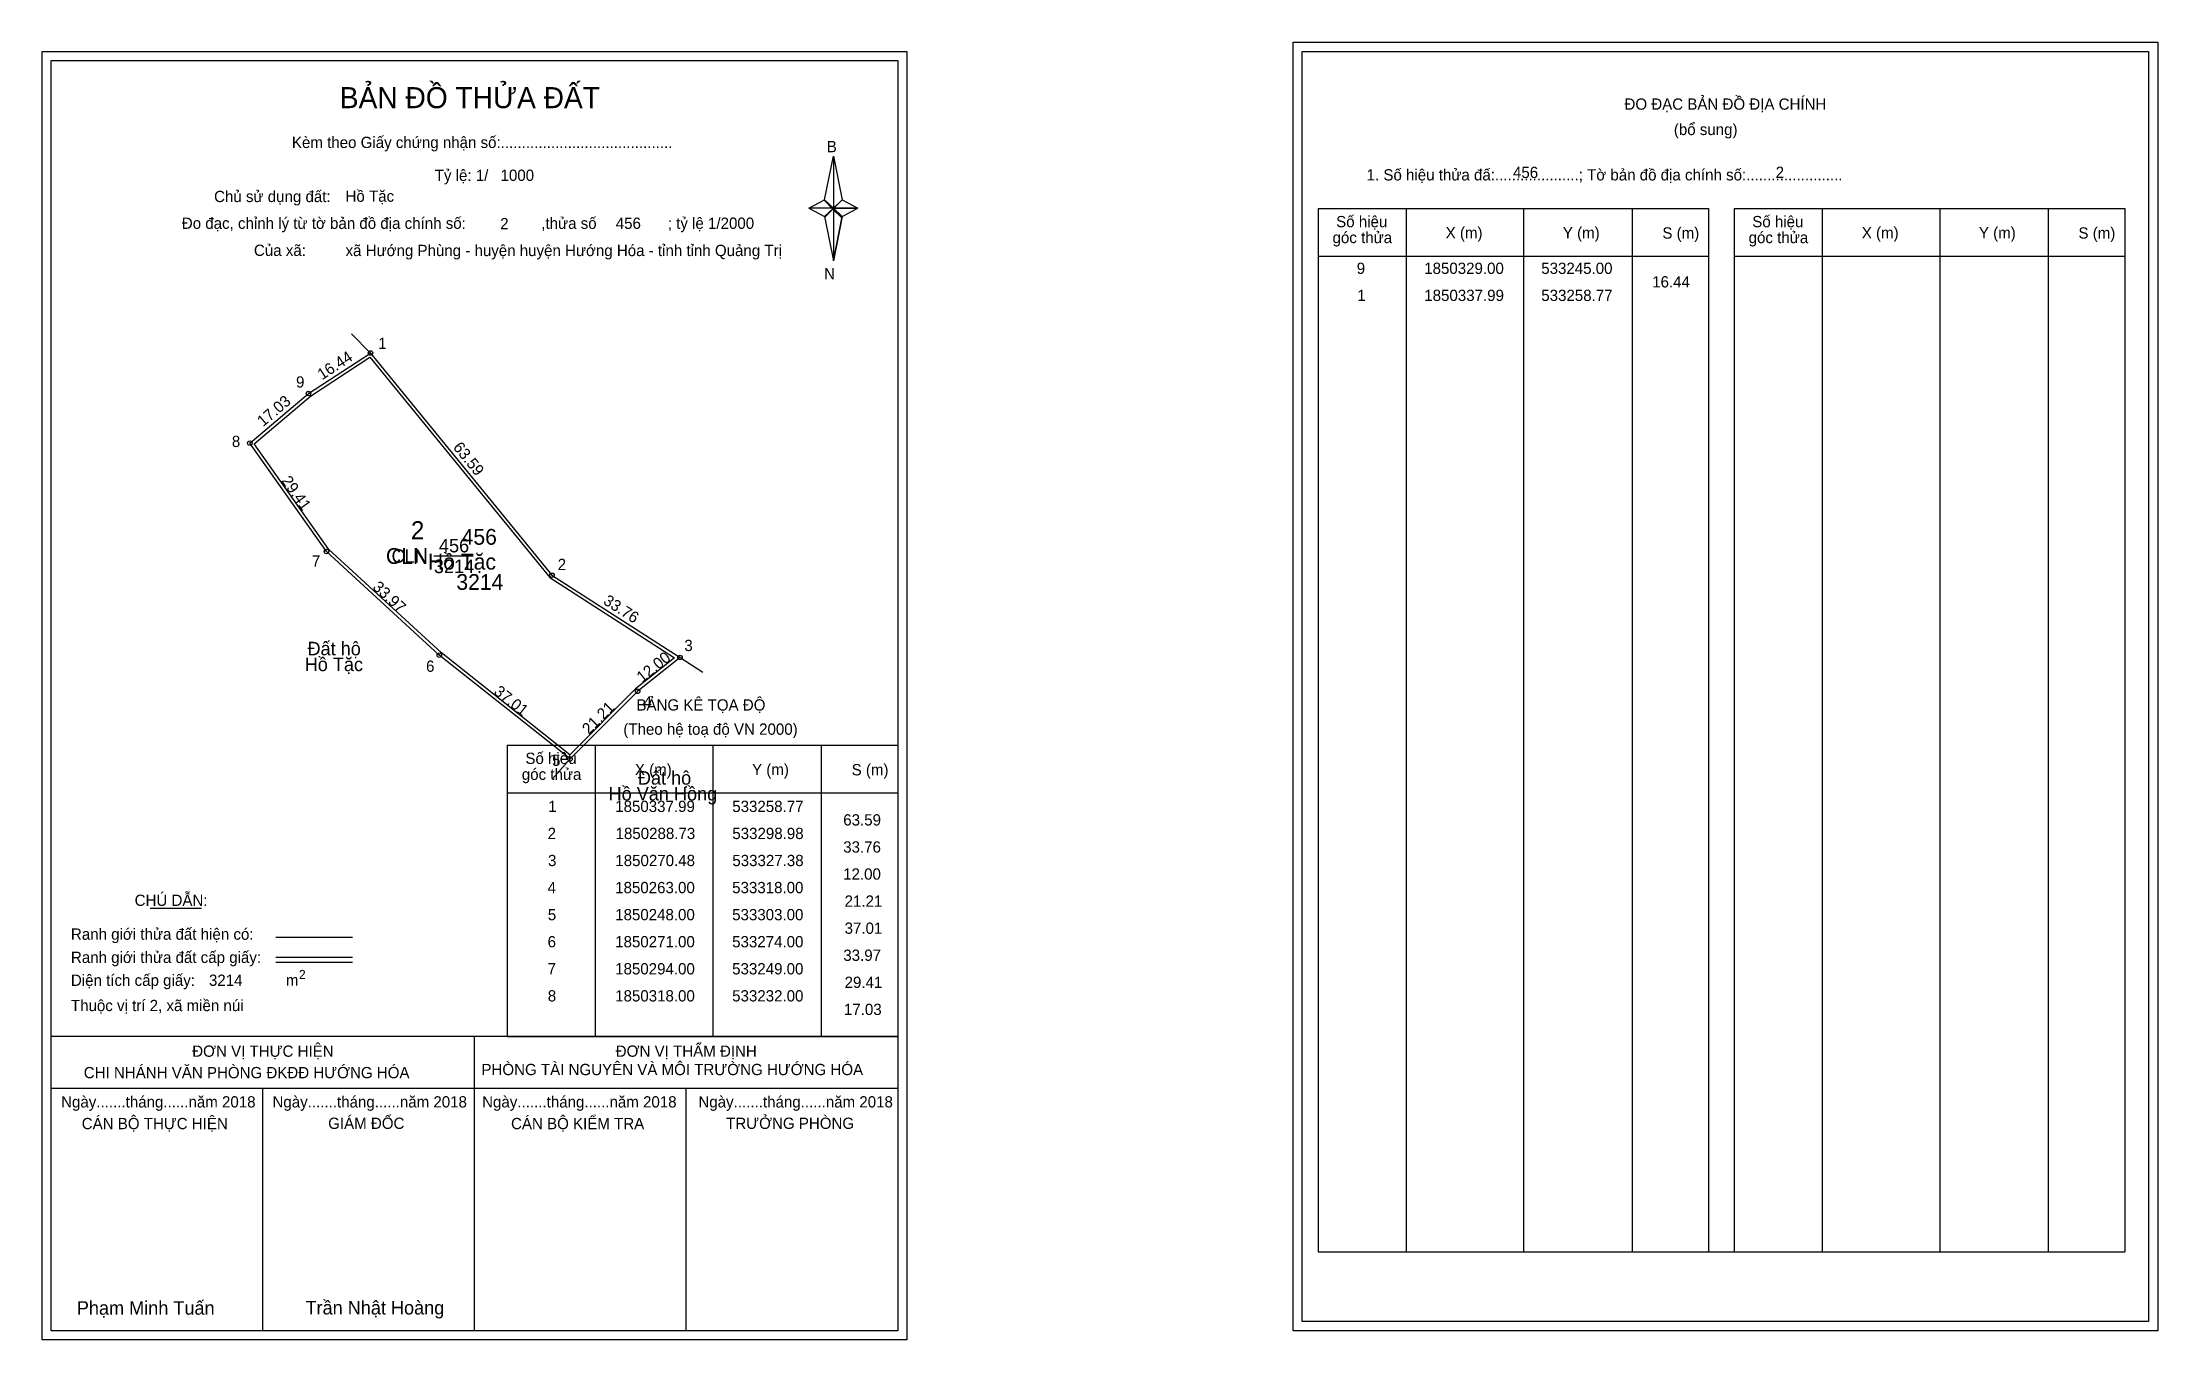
# Model space of a CAD drawing. Extents: x 533186 to 533655, y 1850119 to 1850407.
import ezdxf

# ---------------------------------------------------------------- set-up
doc = ezdxf.new("R2010")
doc.units = 0
for name, color, linetype in [('Level 1', 7, 'Continuous'), ('Level 10', 7, 'Continuous'), ('Level 11', 7, 'Continuous'), ('Level 13', 7, 'Continuous'), ('Level 2', 7, 'Continuous'), ('Level 27', 7, 'Continuous'), ('Level 3', 7, 'Continuous'), ('Level 36', 7, 'Continuous'), ('Level 4', 7, 'Continuous'), ('Level 49', 7, 'Continuous'), ('Level 5', 7, 'Continuous'), ('Level 53', 7, 'Continuous'), ('Level 55', 7, 'Continuous'), ('Level 6', 7, 'Continuous'), ('Level 63', 7, 'Continuous'), ('Level 7', 7, 'Continuous'), ('Level 9', 7, 'Continuous')]:
    doc.layers.add(name, color=color, linetype=linetype)

msp = doc.modelspace()

# ---------------------------------------------------------------- linework, layer by layer
at = {"layer": 'Level 1'}
for p, q in [((533465.31, 1850404.86), (533465.31, 1850404.86)), ((533187.99, 1850402.86), (533187.99, 1850402.86)), ((533359.41, 1850371.98), (533361.38, 1850381.62)), ((533361.38, 1850381.62), (533361.38, 1850370.09)), ((533361.38, 1850381.62), (533363.34, 1850371.98)), ((533355.96, 1850370.09), (533359.41, 1850371.98)), ((533359.41, 1850371.98), (533361.38, 1850370.09)), ((533361.23, 1850369.87), (533359.41, 1850371.76)), ((533363.2, 1850371.76), (533361.23, 1850369.87)), ((533361.23, 1850369.87), (533363.2, 1850371.76)), ((533363.34, 1850371.98), (533361.38, 1850370.09)), ((533361.38, 1850370.09), (533359.41, 1850368.25)), ((533361.23, 1850369.87), (533359.41, 1850368.03)), ((533359.41, 1850368.03), (533361.23, 1850369.87)), ((533359.41, 1850368.25), (533361.38, 1850358.39)), ((533363.2, 1850368.03), (533361.23, 1850369.87)), ((533361.38, 1850370.09), (533361.38, 1850358.39)), ((533361.38, 1850370.09), (533366.79, 1850370.09)), ((533361.38, 1850370.09), (533363.34, 1850368.25)), ((533363.34, 1850368.25), (533361.38, 1850358.39)), ((533363.34, 1850368.25), (533366.79, 1850370.09)), ((533468.84, 1850370), (533555.44, 1850370)), ((533488.43, 1850138.74), (533488.43, 1850370)), ((533514.5, 1850138.74), (533514.5, 1850370)), ((533538.48, 1850370), (533538.48, 1850138.74)), ((533555.44, 1850370), (533555.44, 1850138.74)), ((533561.1, 1850370), (533647.7, 1850370)), ((533580.69, 1850138.74), (533580.69, 1850370)), ((533606.76, 1850138.74), (533606.76, 1850370)), ((533630.73, 1850370), (533630.73, 1850138.74)), ((533647.7, 1850370), (533647.7, 1850138.74)), ((533468.84, 1850359.48), (533555.44, 1850359.48)), ((533561.1, 1850359.48), (533647.7, 1850359.48)), ((533289.08, 1850251.03), (533375.68, 1850251.03)), ((533308.67, 1850186.51), (533308.67, 1850251.03)), ((533334.74, 1850186.51), (533334.74, 1850251.03)), ((533358.71, 1850251.03), (533358.71, 1850186.51)), ((533289.08, 1850240.5), (533375.68, 1850240.5)), ((533209.9, 1850214.92), (533221.31, 1850214.92)), ((533237.77, 1850208.52), (533254.78, 1850208.52)), ((533237.77, 1850204.07), (533254.78, 1850204.07)), ((533237.77, 1850202.98), (533254.78, 1850202.98)), ((533294.81, 1850186.51), (533187.98, 1850186.51)), ((533375.68, 1850186.51), (533270.84, 1850186.51)), ((533281.83, 1850121.28), (533281.83, 1850186.51)), ((533289.08, 1850186.5), (533375.68, 1850186.5)), ((533375.68, 1850174.96), (533187.98, 1850174.96)), ((533234.91, 1850121.28), (533234.91, 1850174.96)), ((533328.76, 1850121.28), (533328.76, 1850174.96)), ((533468.84, 1850138.74), (533647.7, 1850138.74)), ((533653.01, 1850123.28), (533653.01, 1850123.28)), ((533375.68, 1850121.28), (533375.68, 1850121.28))]:
    msp.add_line(p, q, dxfattribs=at)
for points in [[(533359.41, 1850371.98), (533361.38, 1850381.62), (533361.38, 1850370.09)], [(533361.38, 1850370.09), (533363.34, 1850371.98), (533366.79, 1850370.09)], [(533355.96, 1850370.09), (533359.41, 1850368.25), (533361.38, 1850370.09)], [(533361.38, 1850370.09), (533361.38, 1850358.39), (533363.34, 1850368.25)]]:
    msp.add_lwpolyline(points, close=True, dxfattribs=at)
at = {"layer": 'Level 10'}
msp.add_line((533258.77, 1850337.99), (533298.98, 1850288.73), dxfattribs=at)
for points in [[(533258.77, 1850337.99), (533298.98, 1850288.73), (533327.38, 1850270.48), (533318, 1850263), (533303, 1850248), (533274, 1850271), (533249, 1850294), (533232, 1850318), (533245, 1850329)], [(533258.63, 1850337.06), (533298.51, 1850288.2), (533326.18, 1850270.42), (533317.53, 1850263.52), (533302.95, 1850248.94), (533274.46, 1850271.53), (533249.53, 1850294.47), (533232.94, 1850317.88), (533245.42, 1850328.44)]]:
    msp.add_lwpolyline(points, close=True, dxfattribs=at)
at = {"layer": 'Level 11'}
for centre in [(533258.77, 1850337.99), (533258.77, 1850337.99), (533245, 1850329), (533232, 1850318), (533249, 1850294), (533298.98, 1850288.73), (533274, 1850271), (533327.38, 1850270.48), (533318, 1850263), (533303, 1850248)]:
    msp.add_circle(centre, 0.5, dxfattribs=at)
at = {"layer": 'Level 27'}
for p, q in [((533258.77, 1850337.99), (533254.53, 1850342.23)), ((533327.38, 1850270.48), (533332.42, 1850267.23)), ((533303, 1850248), (533299, 1850243.52))]:
    msp.add_line(p, q, dxfattribs=at)
at = {"layer": 'Level 3'}
for p, q in [((533468.84, 1850370), (533468.84, 1850138.74)), ((533561.1, 1850370), (533561.1, 1850138.74)), ((533289.08, 1850251.03), (533289.08, 1850186.51))]:
    msp.add_line(p, q, dxfattribs=at)
at = {"layer": 'Level 63'}
for points in [[(533185.98, 1850404.86), (533377.68, 1850404.86), (533377.68, 1850119.28), (533185.98, 1850119.28)], [(533463.31, 1850406.86), (533655.01, 1850406.86), (533655.01, 1850121.28), (533463.31, 1850121.28)], [(533465.31, 1850404.86), (533653.01, 1850404.86), (533653.01, 1850123.28), (533465.31, 1850123.28)], [(533187.98, 1850402.86), (533375.68, 1850402.86), (533375.68, 1850121.28), (533187.98, 1850121.28)]]:
    msp.add_lwpolyline(points, close=True, dxfattribs=at)
at = {"layer": 'Level 9'}
msp.add_line((533272.8, 1850293), (533281.53, 1850293), dxfattribs=at)

# ---------------------------------------------------------------- texts
at = {"layer": 'Level 1'}
for s, height, p in [('BẢN ĐỒ THỬA ĐẤT', 4.6657, (533251.95, 1850392.26)), ('ĐO ĐẠC BẢN ĐỒ ĐỊA CHÍNH', 2.5, (533536.79, 1850391.92)), ('Kèm theo Giấy chứng nhận số:.........................................', 2.5, (533241.33, 1850383.43)), ('B', 2.5, (533359.92, 1850382.49)), ('(bổ sung)', 2.5, (533547.73, 1850386.3)), ('1. Số hiệu thửa đấ:....................; Tờ bản đồ địa chính số:.......................', 2.5, (533479.62, 1850376.24)), ('Chủ sử dụng đất:', 2.5, (533224.07, 1850371.44)), ('Đo đạc, chỉnh lý từ tờ bản đồ địa chính số:                  ,thửa số                 ; tỷ lệ 1/2000', 2.5, (533216.92, 1850365.51)), ('Số hiệu', 2.5, (533472.86, 1850365.87)), ('Số hiệu', 2.5, (533565.12, 1850365.87)), ('Của xã:', 2.5, (533232.91, 1850359.51)), ('góc thửa', 2.5, (533472.06, 1850362.34)), ('X (m)', 2.5, (533497.14, 1850363.4)), ('Y (m)', 2.5, (533523.12, 1850363.4)), ('S (m)', 2.5, (533545.19, 1850363.35)), ('góc thửa', 2.5, (533564.32, 1850362.34)), ('X (m)', 2.5, (533589.4, 1850363.4)), ('Y (m)', 2.5, (533615.37, 1850363.4)), ('S (m)', 2.5, (533637.45, 1850363.35)), ('N', 2.5, (533359.32, 1850354.32)), ('BẢNG KÊ TỌA ĐỘ', 2.5, (533317.71, 1850258.73)), ('(Theo hệ toạ độ VN 2000)', 2.5, (533314.81, 1850253.37)), ('Số hiệu', 2.5, (533293.1, 1850246.9)), ('góc thửa', 2.5, (533292.3, 1850243.37)), ('X (m)', 2.5, (533317.38, 1850244.42)), ('Y (m)', 2.5, (533343.35, 1850244.42)), ('S (m)', 2.5, (533365.43, 1850244.37)), ('CHÚ DẪN:', 2.5, (533206.46, 1850215.43)), ('Ranh giới thửa đất hiện có:', 2.5, (533192.33, 1850207.93)), ('Ranh giới thửa đất cấp giấy:', 2.5, (533192.33, 1850202.79)), ('Diện tích cấp giấy:', 2.5, (533192.33, 1850197.71)), ('m', 2.5, (533239.99, 1850197.73)), ('2', 2, (533242.89, 1850199.24)), ('Thuộc vị trí 2, xã miền núi', 2.5, (533192.33, 1850192.11)), ('ĐƠN VỊ THỰC HIỆN', 2.5, (533219.22, 1850181.99)), ('ĐƠN VỊ THẨM ĐỊNH', 2.5, (533313.12, 1850181.99)), ('CHI NHÁNH VĂN PHÒNG ĐKĐĐ HƯỚNG HÓA', 2.5, (533195.18, 1850177.23)), ('PHÒNG TÀI NGUYÊN VÀ MÔI TRƯỜNG HƯỚNG HÓA', 2.5, (533283.35, 1850177.92)), ('Ngày.......tháng......năm 2018', 2.5, (533190.15, 1850170.75)), ('CÁN BỘ THỰC HIỆN', 2.5, (533194.73, 1850165.94)), ('Ngày.......tháng......năm 2018', 2.5, (533237.02, 1850170.75)), ('GIÁM ĐỐC', 2.5, (533249.37, 1850166)), ('Ngày.......tháng......năm 2018', 2.5, (533283.5, 1850170.75)), ('CÁN BỘ KIỂM TRA', 2.5, (533289.91, 1850165.94)), ('Ngày.......tháng......năm 2018', 2.5, (533331.46, 1850170.75)), ('TRƯỞNG PHÒNG', 2.5, (533337.6, 1850166)), ('Phạm Minh Tuấn', 3, (533193.64, 1850124.82)), ('Trần Nhật Hoàng', 3, (533244.34, 1850124.87))]:
    msp.add_text(s, height=height, dxfattribs=at).set_placement(p)
at = {"layer": 'Level 11'}
msp.add_text('Tỷ lệ: 1/', height=2.5, dxfattribs=at).set_placement((533272.99, 1850376.12))
at = {"layer": 'Level 13'}
for s, p in [('456', (533273.93, 1850293.8)), ('CLN', (533263.41, 1850291.5)), ('3214', (533272.81, 1850289.2))]:
    msp.add_text(s, height=3, dxfattribs=at).set_placement(p)
at = {"layer": 'Level 2'}
msp.add_text('Hồ Tặc', height=3.5, dxfattribs=at).set_placement((533271.49, 1850289.98))
at = {"layer": 'Level 3'}
msp.add_text('CLN', height=3.5, dxfattribs=at).set_placement((533262.17, 1850291.24))
at = {"layer": 'Level 36'}
for s, p in [('Đất hộ', (533244.78, 1850270.98)), ('Hồ Tặc', (533244.16, 1850267.48)), ('Đất hộ', (533318.04, 1850242.31)), ('Hồ Văn Hồng', (533311.54, 1850238.81))]:
    msp.add_text(s, height=3, dxfattribs=at).set_placement(p)
at = {"layer": 'Level 4'}
msp.add_text('456', height=3.5, dxfattribs=at).set_placement((533278.96, 1850295.49))
at = {"layer": 'Level 49'}
for s, rotation, p in [('16.44', 33.1393, (533248.02, 1850331.93)), ('17.03', 40.2364, (533234.93, 1850321.53)), ('63.59', 309.2241, (533276.92, 1850317.02)), ('29.41', 305.3112, (533238.88, 1850309.67)), ('33.97', 317.3859, (533259.04, 1850285.85)), ('33.76', 327.275, (533310.18, 1850282.49)), ('12.00', 38.5703, (533318.99, 1850264.82)), ('37.01', 321.5819, (533285.92, 1850262.57)), ('21.21', 45, (533307.16, 1850253.29))]:
    msp.add_text(s, height=2.5, rotation=rotation, dxfattribs=at).set_placement(p)
at = {"layer": 'Level 5'}
msp.add_text('3214', height=3.5, dxfattribs=at).set_placement((533277.79, 1850285.49))
at = {"layer": 'Level 53'}
for s, p in [('9', (533477.42, 1850355.52)), ('1850329.00', (533492.38, 1850355.52)), ('533245.00', (533518.33, 1850355.52)), ('1', (533477.56, 1850349.52)), ('1850337.99', (533492.4, 1850349.52)), ('533258.77', (533518.34, 1850349.52)), ('16.44', (533542.93, 1850352.52)), ('1', (533298.18, 1850236.25)), ('1850337.99', (533313.01, 1850236.25)), ('533258.77', (533338.96, 1850236.25)), ('63.59', (533363.57, 1850233.25)), ('2', (533298.03, 1850230.25)), ('1850288.73', (533313.09, 1850230.25)), ('533298.98', (533338.98, 1850230.25)), ('3', (533298.11, 1850224.25)), ('1850270.48', (533313.04, 1850224.25)), ('533327.38', (533338.98, 1850224.25)), ('33.76', (533363.56, 1850227.25)), ('4', (533298.02, 1850218.25)), ('1850263.00', (533313, 1850218.25)), ('533318.00', (533338.94, 1850218.25)), ('12.00', (533363.55, 1850221.25)), ('21.21', (533363.87, 1850215.25)), ('5', (533298.07, 1850212.25)), ('1850248.00', (533313, 1850212.25)), ('533303.00', (533338.94, 1850212.25)), ('37.01', (533363.87, 1850209.25)), ('6', (533298.02, 1850206.25)), ('1850271.00', (533313, 1850206.25)), ('533274.00', (533338.94, 1850206.25)), ('7', (533298.03, 1850200.25)), ('1850294.00', (533313, 1850200.25)), ('533249.00', (533338.94, 1850200.25)), ('33.97', (533363.58, 1850203.25)), ('29.41', (533363.87, 1850197.25)), ('8', (533298.06, 1850194.25)), ('1850318.00', (533313, 1850194.25)), ('533232.00', (533338.94, 1850194.25)), ('17.03', (533363.72, 1850191.25))]:
    msp.add_text(s, height=2.5, dxfattribs=at).set_placement(p)
at = {"layer": 'Level 55'}
for s, height, p in [('1', 0.4, (533258.66, 1850337.99)), ('0', 0.11, (533258.73, 1850337.88)), ('0', 0.11, (533258.73, 1850337.88)), ('0', 0.11, (533258.73, 1850337.88)), ('0', 0.11, (533258.73, 1850337.88)), ('9', 0.4, (533244.86, 1850329)), ('0', 0.11, (533244.96, 1850328.89)), ('0', 0.11, (533244.96, 1850328.89)), ('8', 0.4, (533231.87, 1850318)), ('0', 0.11, (533231.96, 1850317.89)), ('0', 0.11, (533231.96, 1850317.89)), ('7', 0.4, (533248.87, 1850294)), ('0', 0.11, (533248.96, 1850293.89)), ('0', 0.11, (533248.96, 1850293.89)), ('2', 0.4, (533298.84, 1850288.73)), ('0', 0.11, (533298.94, 1850288.62)), ('0', 0.11, (533298.94, 1850288.62)), ('6', 0.4, (533273.86, 1850271)), ('0', 0.11, (533273.96, 1850270.89)), ('0', 0.11, (533273.96, 1850270.89)), ('3', 0.4, (533327.26, 1850270.48)), ('0', 0.11, (533327.34, 1850270.37)), ('0', 0.11, (533327.34, 1850270.37)), ('0', 0.11, (533327.34, 1850270.37)), ('4', 0.4, (533317.86, 1850263)), ('0', 0.11, (533317.96, 1850262.89)), ('5', 0.4, (533302.87, 1850248)), ('0', 0.11, (533302.96, 1850247.89)), ('0', 0.11, (533302.96, 1850247.89)), ('0', 0.11, (533302.96, 1850247.89))]:
    msp.add_text(s, height=height, dxfattribs=at).set_placement(p)
at = {"layer": 'Level 6'}
for s, p in [('1000', (533287.59, 1850376.14)), ('456', (533512.07, 1850376.78)), ('2', (533570.31, 1850376.8)), ('Hồ Tặc', (533253.21, 1850371.51)), ('2', (533287.51, 1850365.42)), ('456', (533313.13, 1850365.5)), ('xã Hướng Phùng - huyện huyện Hướng Hóa - tỉnh tỉnh Quảng Trị', (533253.22, 1850359.47)), ('3214', (533222.93, 1850197.71))]:
    msp.add_text(s, height=2.5, dxfattribs=at).set_placement(p)
at = {"layer": 'Level 7'}
msp.add_text('2', height=4, dxfattribs=at).set_placement((533267.71, 1850296.71))
at = {"layer": 'Level 9'}
for s, p in [('1', (533260.45, 1850338.89)), ('9', (533242.24, 1850330.32)), ('8', (533228.01, 1850317.15)), ('7', (533245.76, 1850290.64)), ('2', (533300.26, 1850289.87)), ('3', (533328.34, 1850271.92)), ('6', (533271.07, 1850267.32)), ('4', (533319.27, 1850259.36)), ('5', (533299.01, 1850246.48))]:
    msp.add_text(s, height=2.5, dxfattribs=at).set_placement(p)

doc.saveas('drawing.dxf')
